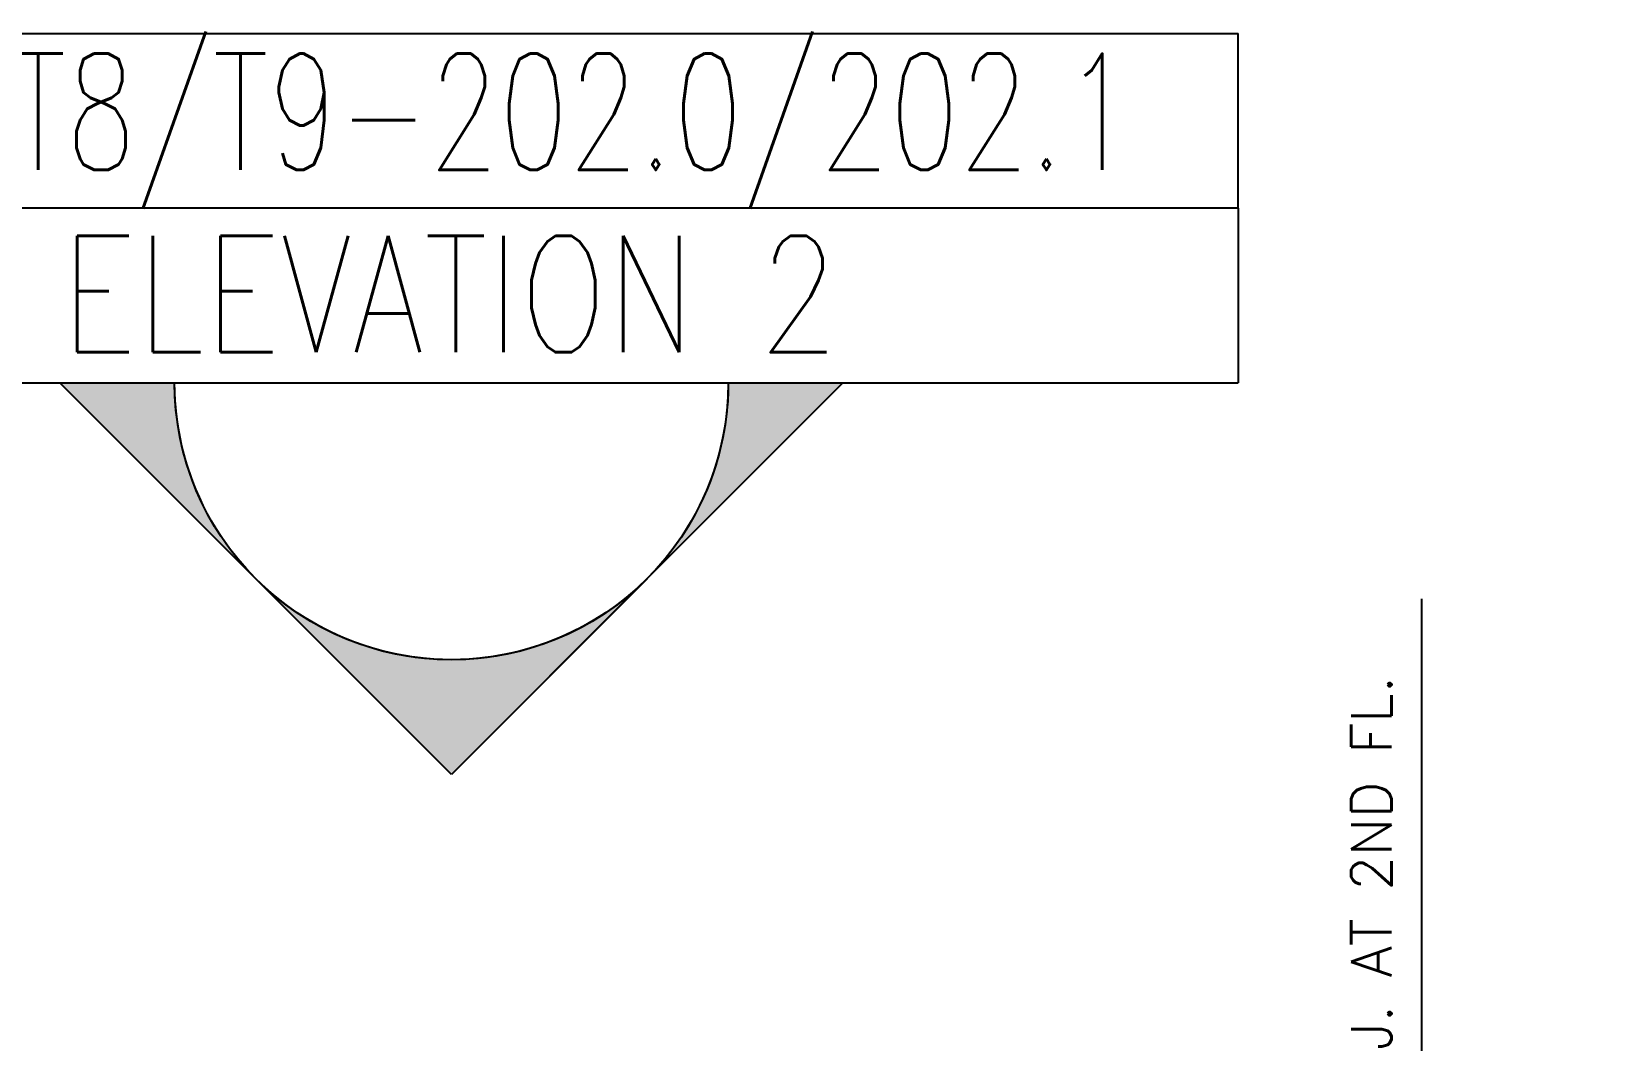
# Model space of a CAD drawing. Header units: millimetres. Extents: x 1167879 to 1231451, y -5731814 to -5645217.
# Drawn here: x 1205393 to 1209277, y -5699078 to -5696577 of the extents above; entities that cross this region are included whole.
import ezdxf

# ---------------------------------------------------------------- set-up
doc = ezdxf.new("R2010")
doc.units = ezdxf.units.MM
doc.header["$LTSCALE"] = 1000
doc.header["$MEASUREMENT"] = 0
for name, pattern in [('$2$AUDIT_D_120904163729-0', [0]), ('$5$HIDDEN', [0.375, 0.25, -0.125]), ('AUDIT_D_120904163729-0', [0])]:
    doc.linetypes.add(name, pattern=pattern)
doc.layers.get('0').update_dxf_attribs({"linetype": 'AUDIT_D_120904163729-0'})
for name, color, linetype in [('$1$A-DIM', 1, '$2$AUDIT_D_120904163729-0'), ('T8(T9 IS SIMILAR) - DIMENSION & TEXTING$0$T8_REFUGE COLUMNS$0$a-section line', 92, 'Continuous'), ('T8(T9 IS SIMILAR)$0$$6$a-beam 2', 50, 'Continuous')]:
    doc.layers.add(name, color=color, linetype=linetype)
doc.styles.add('$6$Romans 1', font='romans.shx', dxfattribs={"height": 100})
doc.styles.add('T8(T9 IS SIMILAR) - DIMENSION & TEXTING$0$T8_REFUGE COLUMNS$0$TEXT1', font='simplex.shx', dxfattribs={"width": 0.8})
doc.dimstyles.new('$2$ALPINE S', dxfattribs={"dimscale": 0, "dimtxt": 100, "dimasz": 75, "dimexe": 0, "dimexo": 0, "dimgap": 75, "dimtad": 1, "dimdec": 0, "dimzin": 0, "dimdsep": 46, "dimtxsty": '$6$Romans 1', "dimblk": '$6$_ArchTick', "dimcen": 0.09, "dimclrd": 256, "dimclre": 256, "dimclrt": 7, "dimadec": 0, "dimazin": 0, "dimtfac": 1, "dimtdec": 0, "dimtofl": 0, "dimtmove": 1, "dimatfit": 0, "dimldrblk": '$2$_Open90', "dimfxl": 1, "dimtolj": 1, "dimtzin": 0, "dimarcsym": 0})

# ---------------------------------------------------------------- blocks, each defined once
blk = doc.blocks.new('T8(T9 IS SIMILAR) - DIMENSION & TEXTING')
at = {"layer": 'T8(T9 IS SIMILAR) - DIMENSION & TEXTING$0$T8_REFUGE COLUMNS$0$a-section line', "extrusion": (6.49692e-15, 1.108e-09, 1)}
h = blk.add_hatch(color=8, dxfattribs=at)
edge = h.paths.add_edge_path()
edge.add_line((1207118.9, -5697446.6), (1207402.9, -5697446.6))
edge.add_line((1207402.9, -5697446.6), (1206433.1, -5698416.4))
edge.add_line((1206433.1, -5698416.4), (1205463.2, -5697446.6))
edge.add_line((1205463.2, -5697446.6), (1205747.3, -5697446.6))
edge.add_ellipse((1206433.1, -5697446.6), major_axis=(-484.9, -484.9), ratio=1, start_angle=315, end_angle=495)
at = {"layer": 'T8(T9 IS SIMILAR) - DIMENSION & TEXTING$0$T8_REFUGE COLUMNS$0$a-section line', "linetype": 'Continuous'}
for p, q in [((1204544.6, -5696582.6, 0), (1208381.7, -5696582.6, 0)), ((1205463.2, -5696582.6, 0), (1205747.3, -5696582.6, 0)), ((1207118.9, -5696582.6, 0), (1207402.9, -5696582.6, 0)), ((1208381.7, -5697014.6, 0), (1208381.7, -5696582.6, 0)), ((1208381.7, -5697014.6, 0), (1204544.6, -5697014.6, 0)), ((1208381.7, -5697014.6, 0), (1204544.6, -5697014.6, 0)), ((1208381.7, -5697014.6, 0), (1208381.7, -5697446.6, 0)), ((1204544.6, -5697446.6, 0), (1208381.7, -5697446.6, 0)), ((1206433.1, -5698416.4, 0), (1205463.2, -5697446.6, 0)), ((1207402.9, -5697446.6, 0), (1206433.1, -5698416.4, 0))]:
    blk.add_line(p, q, dxfattribs=at)
at = {"layer": 'T8(T9 IS SIMILAR) - DIMENSION & TEXTING$0$T8_REFUGE COLUMNS$0$a-section line'}
for p, q in [((1206433.1, -5698416.4, 0), (1205948.1, -5697931.5, 0)), ((1206918, -5697931.5, 0), (1206433.1, -5698416.4, 0))]:
    blk.add_line(p, q, dxfattribs=at)
at = {"layer": 'T8(T9 IS SIMILAR) - DIMENSION & TEXTING$0$T8_REFUGE COLUMNS$0$a-section line', "extrusion": (-6.49698e-15, -1.108e-09, -1)}
blk.add_ellipse((1206433.1, -5697446.6, 0), major_axis=(-484.9, -484.9, 0), ratio=1, start_param=3.926991, end_param=7.068583, dxfattribs=at)
at = {"layer": 'T8(T9 IS SIMILAR) - DIMENSION & TEXTING$0$T8_REFUGE COLUMNS$0$a-section line', "linetype": 'Continuous', "extrusion": (-6.49695e-15, -1.108e-09, -1)}
blk.add_ellipse((1206433.1, -5697446.6, 0), major_axis=(484.9, -484.9, 0), ratio=1, start_param=5.497787, end_param=8.63938, dxfattribs=at)
at = {"layer": 'T8(T9 IS SIMILAR) - DIMENSION & TEXTING$0$T8_REFUGE COLUMNS$0$a-section line', "extrusion": (-6.49693e-15, -1.108e-09, -1)}
blk.add_ellipse((1206433.1, -5697446.6, 0), major_axis=(-484.9, -484.9, 0), ratio=1, start_param=-1.570796, end_param=0, dxfattribs=at)
at = {"layer": 'T8(T9 IS SIMILAR) - DIMENSION & TEXTING$0$T8_REFUGE COLUMNS$0$a-section line', "extrusion": (-6.49687e-15, 1.108e-09, 1), "char_height": 288, "width": 3463.414, "attachment_point": 5, "text_direction": (1, 0, 0), "style": 'T8(T9 IS SIMILAR) - DIMENSION & TEXTING$0$T8_REFUGE COLUMNS$0$TEXT1'}
for s, insert in [('{\\W0.7;AD-T8/T9-202.0/202.1}', (1206450.9, -5696824, 0)), ('ELEVATION 2', (1206429.1, -5697227.2, 0))]:
    blk.add_mtext(s, dxfattribs=dict(at, insert=insert))
blk = doc.blocks.new('T8(T9 IS SIMILAR)')
at = {"layer": 'T8(T9 IS SIMILAR)$0$$6$a-beam 2', "linetype": 'ByBlock'}
blk.add_blockref('T8(T9 IS SIMILAR) - DIMENSION & TEXTING', (0, 0), dxfattribs=at)
blk = doc.blocks.new('$6$_ArchTick')
at = {"color": 0, "linetype": 'ByBlock', "const_width": 0.15}
blk.add_lwpolyline([(-0.5, -0.5), (0.5, 0.5)], dxfattribs=at)
blk = doc.blocks.new('*D48')
at = {"layer": '$1$A-DIM', "lineweight": -2, "transparency": 16777216}
for p, q in [((1208836.7, -5699889), (1208836.7, -5697981.8)), ((1209154.7, -5700255.8), (1208836.7, -5699889)), ((1209154.7, -5700105.8), (1209154.7, -5700030.8)), ((1209154.7, -5700405.8), (1209154.7, -5700105.8)), ((1209154.7, -5700405.8), (1209154.7, -5700480.8))]:
    blk.add_line(p, q, dxfattribs=at)
at = {"layer": '$1$A-DIM', "linetype": '$5$HIDDEN', "lineweight": -2, "transparency": 16777216}
for p, q in [((1209277.1, -5700105.8), (1209154.7, -5700105.8)), ((1209277.1, -5700405.8), (1209154.7, -5700405.8))]:
    blk.add_line(p, q, dxfattribs=at)
at = {"layer": '$1$A-DIM', "linetype": 'ByBlock', "lineweight": -2, "transparency": 16777216, "xscale": 75, "yscale": 75, "zscale": 75}
for p, rotation in [((1209154.7, -5700105.8), 270), ((1209154.7, -5700405.8), 90)]:
    blk.add_blockref('$6$_ArchTick', p, dxfattribs=dict(at, rotation=rotation))
at = {"layer": '$1$A-DIM', "color": 7, "linetype": 'ByBlock', "transparency": 16777216, "insert": (1208711.7, -5698935.4), "char_height": 100, "attachment_point": 5, "rotation": 90, "style": '$6$Romans 1'}
blk.add_mtext('\\A1;300 PROJ. AT 2ND FL.', dxfattribs=at)
blk = doc.blocks.new('$2$_Open90')
at = {"color": 0, "linetype": 'ByBlock', "lineweight": -2}
for p, q in [((0, 0), (-1, 0)), ((-0.5, 0.5), (0, 0)), ((0, 0), (-0.5, -0.5))]:
    blk.add_line(p, q, dxfattribs=at)

msp = doc.modelspace()

# ---------------------------------------------------------------- block references
at = {"linetype": 'ByBlock'}
msp.add_blockref('T8(T9 IS SIMILAR) - DIMENSION & TEXTING', (0, 0), dxfattribs=at)

# ---------------------------------------------------------------- next in the draw order: block references
msp.add_blockref('T8(T9 IS SIMILAR)', (0, 0), dxfattribs=at)

# ---------------------------------------------------------------- next in the draw order: dimensions: what is measured, and where the dimension line sits
at = {"layer": '$1$A-DIM', "linetype": 'ByBlock'}
dim = msp.add_linear_dim(base=(1209154.7, -5700105.8), p1=(1209277.1, -5700405.8, 0), p2=(1209277.1, -5700105.8), angle=270, text='<> PROJ. AT 2ND FL.', dimstyle='$2$ALPINE S', override={"dimscale": 1, "dimfxl": 5, "dimarcsym": 1}, dxfattribs=at)
dim.commit()
dim.dimension.update_dxf_attribs({"geometry": '*D48', "text_midpoint": (1208836.7, -5699814), "dimtype": 160})

doc.saveas('drawing.dxf')
